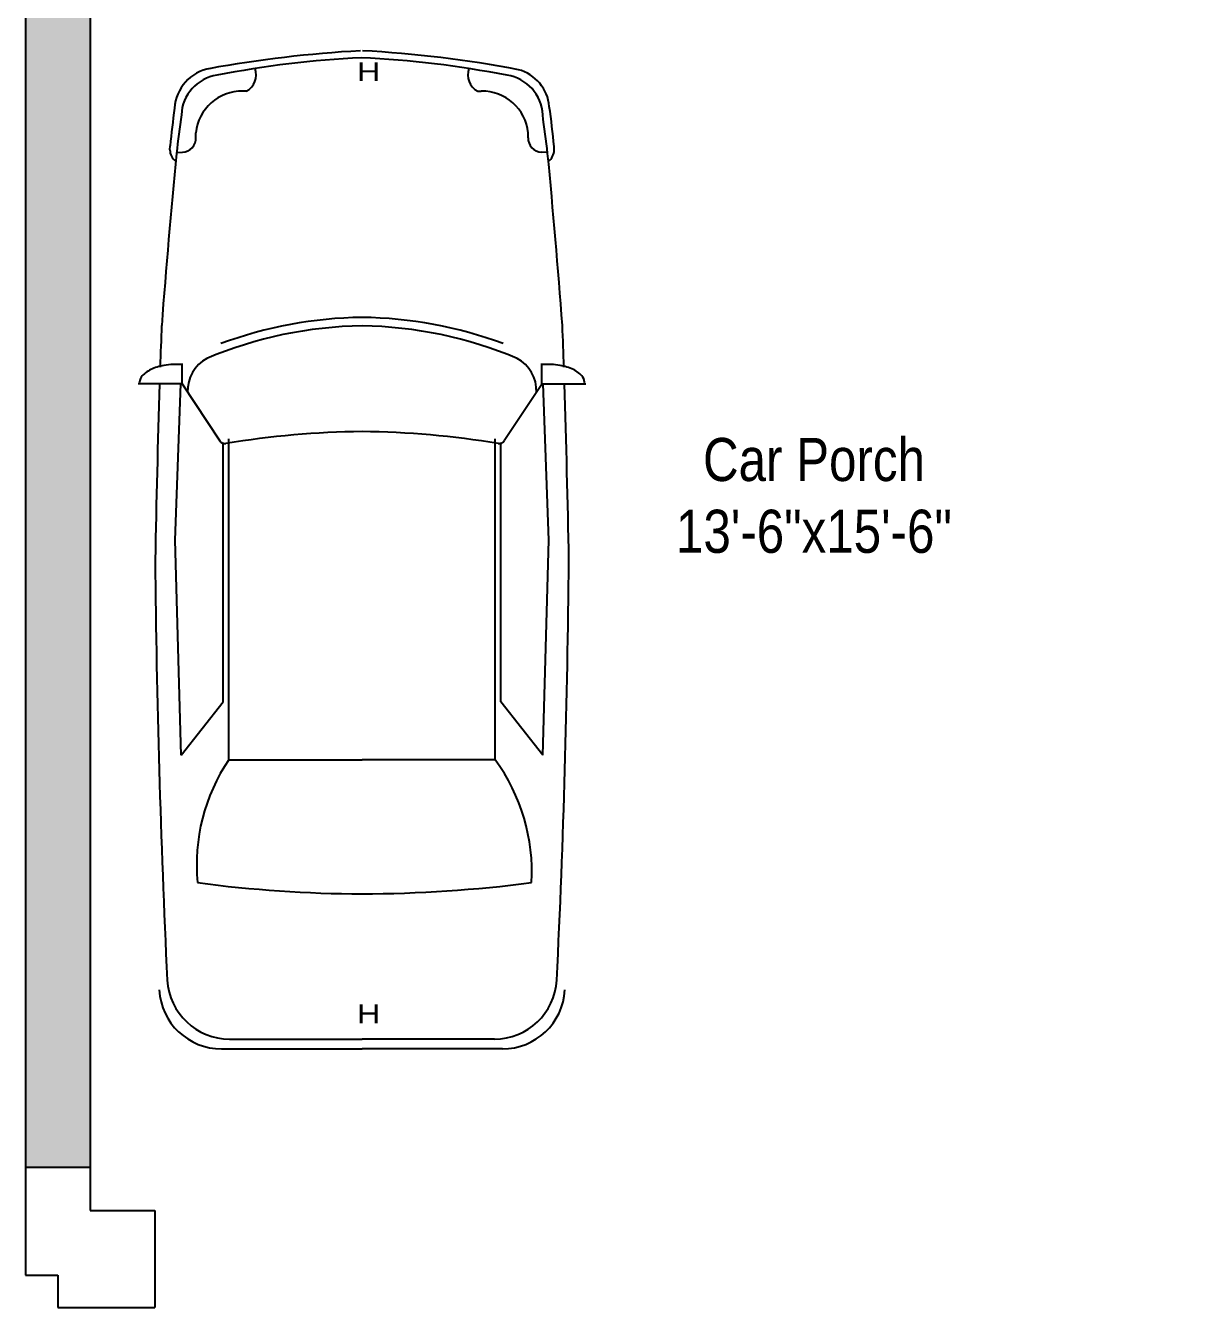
# Model space of a CAD drawing. Extents: x 9 to 378, y 7 to 556.
# Drawn here: x 9.5 to 170.3, y 7.4 to 186 of the extents above; entities that cross this region are included whole.
import ezdxf

# ---------------------------------------------------------------- set-up
doc = ezdxf.new("R2010")
doc.units = 0
doc.header["$MEASUREMENT"] = 0
for name, color, linetype in [('FURN', 144, 'CONTINUOUS'), ('LABELS', 7, 'CONTINUOUS'), ('LINE', 7, 'CONTINUOUS')]:
    doc.layers.add(name, color=color, linetype=linetype)
doc.styles.get("Standard").update_dxf_attribs({"font": 'arial.ttf'})
doc.styles.add('TECH', font='technic_.ttf', dxfattribs={"height": 5})

# ---------------------------------------------------------------- blocks, each defined once
blk = doc.blocks.new('A$C485C25FD')
at = {"layer": 'FURN'}
for p, q in [((17.11, 151.64), (16.57, 151.64)), ((53.8, 151.64), (54.33, 151.64)), ((9.11, 144.31), (9.11, 145.04)), ((61.76, 144.27), (61.79, 144.81)), ((61.79, 144.81), (61.79, 145.04)), ((5.03, 142.34), (5.04, 143.01)), ((65.87, 142.34), (65.87, 142.88)), ((6.07, 141.96), (7.02, 141.99)), ((64.83, 141.96), (63.88, 141.99)), ((6.97, 105.3), (6.97, 108.52)), ((63.94, 105.3), (63.94, 108.52)), ((6.97, 105.3), (0, 105.3)), ((5.85, 80.55), (6.75, 105.31)), ((6.94, 105.3), (12.93, 96.28)), ((63.97, 105.3), (57.97, 96.28)), ((63.94, 105.3), (70.91, 105.3)), ((65.06, 80.55), (64.15, 105.3)), ((13.44, 54.96), (13.44, 96.02)), ((14.35, 45.78), (14.35, 96.62)), ((56.55, 45.78), (56.55, 96.62)), ((57.46, 54.96), (57.46, 96.02)), ((6.8, 46.51), (5.85, 80.55)), ((64.1, 46.51), (65.06, 80.55)), ((6.8, 46.51), (13.44, 54.96)), ((64.1, 46.51), (57.46, 54.96)), ((14.35, 45.78), (35.45, 45.78)), ((56.55, 45.78), (35.45, 45.78)), ((14.48, 1.56), (35.45, 1.56)), ((56.42, 1.56), (35.45, 1.56)), ((13.2, 0), (35.45, 0)), ((57.7, 0), (35.45, 0))]:
    blk.add_line(p, q, dxfattribs=at)
for points in [[(6.97, 108.36, 0.056625), (4.07, 108.22, 0.068663), (1.99, 107.57, 0.12092), (0.49, 106.37, 0.216338), (0.24, 105.3, 0.216338)], [(70.66, 105.3, 0.216338), (70.42, 106.37, 0.12092), (68.92, 107.57, 0.068663), (66.84, 108.22, 0.053953), (63.94, 108.37)]]:
    blk.add_lwpolyline(points, format="xyb", dxfattribs=at)
for centre, radius, start, end in [((45.86, -35.05), 193.39, 93.1576, 100.3166), ((42.71, 0.77), 156.35, 92.6958, 101.1486), ((27.94, -1.83), 158.95, 78.9431, 87.3266), ((26.12, -22.46), 180.75, 79.1276, 87.024), ((12.54, 148.54), 6.8, 99.4795, 176.629), ((15.77, 154.24), 2.92, 297.1776, 20.0458), ((55.13, 154.24), 2.92, 160.1113, 242.8224), ((58.53, 148.67), 6.6, 4.7858, 75.1933), ((13.43, 147.64), 6.6, 98.2942, 177.6821), ((57.47, 147.64), 6.6, 2.3179, 81.7058), ((16.45, 144.27), 7.38, 89.0761, 173.9573), ((54.45, 144.27), 7.38, 6.0427, 90.9239), ((184.98, 124.49), 180.89, 172.2335, 174.1254), ((-51.87, 131.87), 118.26, 5.3409, 8.4369), ((1820.88, -88.22), 1829.35, 172.58371, 172.77674), ((-1749.98, -88.22), 1829.35, 7.22326, 7.41629), ((6.96, 144.15), 2.16, 271.6213, 4.1972), ((63.96, 144.19), 2.2, 177.9167, 267.9167), ((7.06, 142.28), 2.03, 178.4079, 236.3435), ((63.67, 142.32), 2.2, 306.2411, 0.425), ((1351.84, 12.38), 1351.99, 174.50711, 175.66592), ((-1280.93, 12.38), 1351.99, 4.33408, 5.49289), ((36.25, 49.27), 66.56, 90.6897, 110.3474), ((34.65, 49.27), 66.56, 69.6526, 89.3103), ((1105.92, 72.67), 1103.01, 177.82384, 178.16638), ((36.35, 48.98), 65.51, 90.787, 112.8806), ((34.55, 48.98), 65.51, 67.1194, 89.213), ((-1065.95, 71.54), 1133.96, 1.84111, 2.17387), ((13.75, 104.13), 5.94, 118.9076, 181.4501), ((57.15, 104.13), 5.94, 358.5504, 61.0923), ((1876.29, 44.52), 1873.89, 178.14124, 178.99503), ((-1805.39, 44.52), 1873.89, 1.00497, 1.85867), ((37.01, -44.19), 141.94, 90.6284, 99.3835), ((33.9, -44.19), 141.94, 80.6165, 89.3716), ((13.7, 96.73), 0.891, 210.2564, 280.6093), ((57.2, 96.73), 0.891, 259.3907, 329.7436), ((1692.09, 92.59), 1689.47, 180.51542, 182.77151), ((-1621.19, 92.59), 1689.47, 357.22849, 359.48458), ((39, 29.16), 29.74, 146.0028, 185.4682), ((32, 27.93), 30.36, 356.9751, 36.0267), ((36.32, 229.87), 205.32, 262.4659, 269.7568), ((34.55, 242.88), 218.33, 270.2356, 277.3058), ((14.48, 11.46), 9.9, 183.272, 270), ((56.42, 11.46), 9.9, 270, 356.728), ((13.2, 9.9), 9.9, 183.272, 270), ((57.7, 9.9), 9.9, 270, 356.728)]:
    blk.add_arc(centre, radius, start, end, dxfattribs=at)
at = {"layer": 'FURN', "width": 1.25}
for p in [(34.63, 153.26), (34.63, 4.07)]:
    blk.add_text('H', height=2.97, dxfattribs=at).set_placement(p)

msp = doc.modelspace()

# ---------------------------------------------------------------- hatches: boundary and pattern name
at = {"layer": 'LINE'}
h = msp.add_hatch(color=4, dxfattribs=at)
h.paths.add_polyline_path([(9.49, 556.36), (9.49, 26.92), (18.49, 26.92), (18.49, 193.42), (36.49, 193.42), (36.49, 202.42), (18.49, 202.42), (18.49, 382.36), (163.99, 382.36), (163.99, 391.36), (18.49, 391.36), (18.49, 547.36), (210.49, 547.36), (210.49, 509.86), (219.49, 509.86), (219.49, 547.36), (285.49, 547.36), (285.49, 517.36), (289.99, 517.36), (289.99, 547.36), (369.49, 547.36), (369.49, 475.36), (364.99, 475.36), (364.99, 466.36), (378.49, 466.36), (378.49, 556.36)])
h.paths.add_polyline_path([(219.49, 475.36), (219.49, 479.86), (210.49, 479.86), (210.49, 461.86), (219.49, 461.86), (219.49, 466.36), (328.99, 466.36), (328.99, 475.36)], flags=17)
h.paths.add_polyline_path([(226.99, 382.36), (226.99, 391.36), (219.49, 391.36), (219.49, 395.86), (210.49, 395.86), (210.49, 391.36), (205.99, 391.36), (205.99, 382.36)], flags=17)
h.paths.add_polyline_path([(121.99, 193.42), (121.99, 202.42), (103.99, 202.42), (103.99, 193.42)], flags=17)
h.paths.add_polyline_path([(180.49, 52.42), (243.49, 52.42), (243.49, 61.42), (189.49, 61.42), (189.49, 86.92), (180.49, 86.92)], flags=17)
h.paths.add_polyline_path([(180.49, 158.92), (189.49, 158.92), (189.49, 193.42), (193.99, 193.42), (193.99, 202.42), (175.99, 202.42), (175.99, 193.42), (180.49, 193.42)], flags=17)
h.paths.add_polyline_path([(369.49, 193.42), (369.49, 61.42), (315.49, 61.42), (315.49, 52.42), (378.49, 52.42), (378.49, 391.36), (324.49, 391.36), (324.49, 382.36), (369.49, 382.36), (369.49, 248.92), (241.99, 248.92), (241.99, 323.92), (232.99, 323.92), (232.99, 244.42), (369.49, 244.42), (369.49, 202.42), (229.99, 202.42), (229.99, 193.42)], flags=0)

# ---------------------------------------------------------------- linework, layer by layer
for p, q in [((9.49, 556.36), (9.49, 26.92)), ((18.49, 26.92), (18.49, 20.92))]:
    msp.add_line(p, q, dxfattribs=at)
at = {"layer": 'LINE', "color": 4}
msp.add_line((18.49, 193.42), (18.49, 26.92), dxfattribs=at)
at = {"layer": 'LINE', "color": 8}
for p, q in [((9.49, 26.92), (9.49, 11.92)), ((18.49, 26.92), (18.49, 20.92)), ((18.49, 20.92), (27.49, 20.92)), ((27.49, 20.92), (27.49, 7.42)), ((9.49, 11.92), (13.99, 11.92)), ((13.99, 11.92), (13.99, 7.42)), ((13.99, 7.42), (27.49, 7.42))]:
    msp.add_line(p, q, dxfattribs=at)
at = {"layer": 'LINE', "color": 0}
msp.add_line((18.49, 26.92), (9.49, 26.92), dxfattribs=at)

# ---------------------------------------------------------------- block references
at = {"layer": 'FURN', "color": 2, "xscale": 0.8799999999973807, "yscale": 0.8799999999991996, "zscale": 0.88}
msp.add_blockref('A$C485C25FD', (25.18, 43.44), dxfattribs=at)

# ---------------------------------------------------------------- texts
at = {"layer": 'LABELS', "insert": (119.37, 128.57), "char_height": 6, "attachment_point": 2, "style": 'TECH'}
msp.add_mtext('Car Porch\\P13\'-6"x15\'-6"', dxfattribs=at)

doc.saveas('drawing.dxf')
